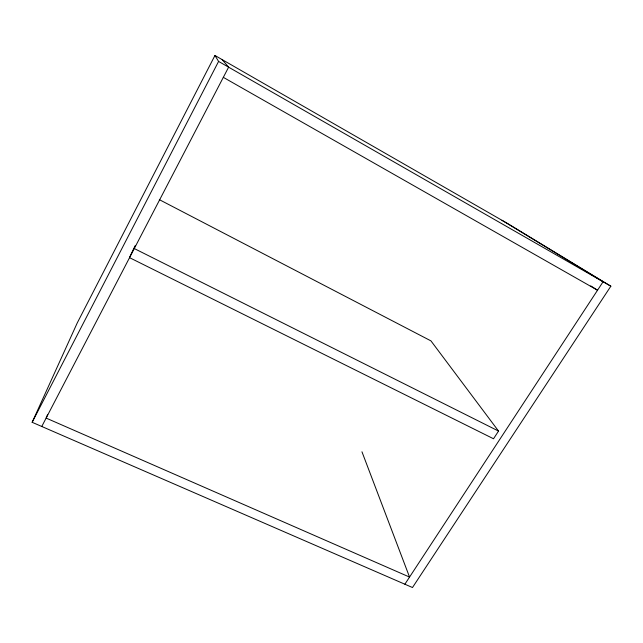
<?xml version="1.0" encoding="UTF-8"?>
<svg xmlns="http://www.w3.org/2000/svg" width="643" height="643" viewBox="0 0 643 643"><rect width="100%" height="100%" fill="white"/><g stroke="black" fill="none" stroke-linecap="round" stroke-linejoin="round"><path stroke-width="0.96" d="M159.327 199.643L430.955 340.886L498.534 431.075L493.519 438.759L129.444 257.61L135.143 245.69M47.678 414.413L46.127 418.087L409.551 577.076L361.961 451.796M32.15 422.298L77.256 322.923L214.955 55.475L507.93 223.716L610.85 286.199L412.485 587.525L32.15 422.298L218.58 61.423L214.955 55.475M41.771 426.478L228.619 67.169L222.197 59.638M404.873 584.214L603.086 281.755L501.934 220.276M134.178 248.503L498.534 431.075M223.322 77.345L597.54 290.226L590.788 285.918M218.58 61.423L610.85 286.199"/></g></svg>
